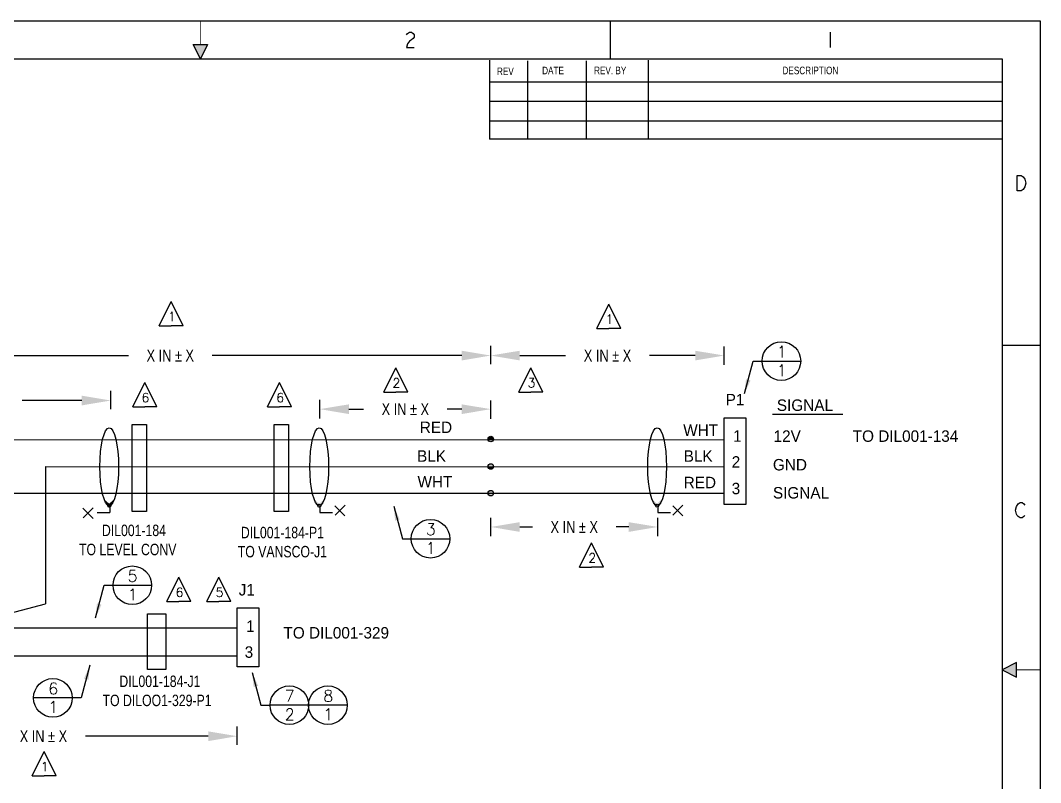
# Model space of a CAD drawing. Extents: x 0 to 768, y 0 to 246.
# Drawn here: x 8.64 to 22, y 7.02 to 17.01 of the extents above; entities that cross this region are included whole.
import ezdxf
from ezdxf.lldxf.tags import DXFTag

# ---------------------------------------------------------------- set-up
doc = ezdxf.new("R2010")
doc.units = 0
doc.header["$LTSCALE"] = 1.21
doc.header["$MEASUREMENT"] = 0
doc.header["$PDMODE"] = 3
doc.header["$PDSIZE"] = 0.3125
doc.styles.add('BlockDiag', font='romans__.ttf')
doc.styles.get("Standard").update_dxf_attribs({"font": 'txt', "width": 0.8})
tags = doc.linetypes.add('DASHED', pattern=[0.2, 0.1, -0.1]).pattern_tags.tags
tags[6:7] = [DXFTag(74, 4), DXFTag(75, 0), DXFTag(340, '0'), DXFTag(46, 1.0), DXFTag(50, 0.0), DXFTag(44, 0.0), DXFTag(45, 0.0)]
tags[4:5] = [DXFTag(74, 4), DXFTag(75, 0), DXFTag(340, '0'), DXFTag(46, 1.0), DXFTag(50, 0.0), DXFTag(44, 0.0), DXFTag(45, 0.0)]
doc.dimstyles.get("Standard").update_dxf_attribs({"dimtxt": 0.15625, "dimasz": 0.1875, "dimexe": 0.396, "dimexo": 0.1375, "dimgap": 0.09, "dimtad": 0, "dimtih": 1, "dimtoh": 1, "dimdec": 4, "dimzin": 0, "dimdsep": 46, "dimtxsty": 'Standard', "dimcen": 0.198, "dimadec": 0, "dimazin": 0, "dimtfac": 1, "dimtdec": 4, "dimtofl": 0, "dimtmove": 0, "dimatfit": 3, "dimfxl": 1, "dimtolj": 1, "dimtzin": 0, "dimarcsym": 0})

# ---------------------------------------------------------------- blocks, each defined once
blk = doc.blocks.new('*D10')
at = {"color": 0, "lineweight": -2, "transparency": 16777216}
for p, q in [((6.788, 12.616), (10.057, 12.616)), ((14.424, 12.616), (11.154, 12.616))]:
    blk.add_line(p, q, dxfattribs=at)
at = {"color": 0, "transparency": 16777216}
for points in [[(6.788, 12.679), (6.788, 12.552), (6.408, 12.616)], [(14.424, 12.679), (14.424, 12.552), (14.804, 12.616)]]:
    blk.add_solid(points, dxfattribs=at)
at = {"layer": 'DEFPOINTS', "color": 0, "transparency": 16777216}
for p in [(14.804, 12.785), (6.408, 12.616), (6.408, 12.616)]:
    blk.add_point(p, dxfattribs=at)
at = {"color": 0, "transparency": 16777216, "insert": (10.606, 12.616), "char_height": 0.15625, "attachment_point": 5}
blk.add_mtext('\\A1;X IN ± X', dxfattribs=at)
blk = doc.blocks.new('*D14')
at = {"color": 0, "lineweight": -2, "transparency": 16777216}
for p, q in [((12.945, 11.914), (13.136, 11.914)), ((14.424, 11.914), (14.233, 11.914))]:
    blk.add_line(p, q, dxfattribs=at)
at = {"color": 0, "transparency": 16777216}
for points in [[(12.945, 11.977), (12.945, 11.85), (12.565, 11.914)], [(14.424, 11.977), (14.424, 11.85), (14.804, 11.914)]]:
    blk.add_solid(points, dxfattribs=at)
at = {"layer": 'DEFPOINTS', "color": 0, "transparency": 16777216}
for p in [(12.565, 11.914), (12.565, 11.914), (14.804, 11.997)]:
    blk.add_point(p, dxfattribs=at)
at = {"color": 0, "transparency": 16777216, "insert": (13.685, 11.914), "char_height": 0.15625, "attachment_point": 5}
blk.add_mtext('\\A1;X IN ± X', dxfattribs=at)
blk = doc.blocks.new('*D15')
at = {"color": 0, "lineweight": -2, "transparency": 16777216}
for p, q in [((6.788, 12.027), (7.569, 12.027)), ((9.447, 12.027), (8.666, 12.027))]:
    blk.add_line(p, q, dxfattribs=at)
at = {"color": 0, "transparency": 16777216}
for points in [[(6.788, 12.09), (6.788, 11.963), (6.408, 12.027)], [(9.447, 12.09), (9.447, 11.963), (9.827, 12.027)]]:
    blk.add_solid(points, dxfattribs=at)
at = {"layer": 'DEFPOINTS', "color": 0, "transparency": 16777216}
for p in [(9.827, 12.196), (6.408, 12.027), (6.408, 12.027)]:
    blk.add_point(p, dxfattribs=at)
at = {"color": 0, "transparency": 16777216, "insert": (8.117, 12.027), "char_height": 0.15625, "attachment_point": 5}
blk.add_mtext('\\A1;X IN ± X', dxfattribs=at)
blk = doc.blocks.new('*D16')
at = {"color": 0, "lineweight": -2, "transparency": 16777216}
for p, q in [((15.184, 10.371), (15.349, 10.371)), ((16.611, 10.371), (16.446, 10.371))]:
    blk.add_line(p, q, dxfattribs=at)
at = {"color": 0, "transparency": 16777216}
for points in [[(15.184, 10.434), (15.184, 10.307), (14.804, 10.371)], [(16.611, 10.434), (16.611, 10.307), (16.991, 10.371)]]:
    blk.add_solid(points, dxfattribs=at)
at = {"layer": 'DEFPOINTS', "color": 0, "transparency": 16777216}
for p in [(16.991, 10.486), (14.804, 10.371), (14.804, 10.371)]:
    blk.add_point(p, dxfattribs=at)
at = {"color": 0, "transparency": 16777216, "insert": (15.897, 10.371), "char_height": 0.15625, "attachment_point": 5}
blk.add_mtext('\\A1;X IN ± X', dxfattribs=at)
blk = doc.blocks.new('*D17')
at = {"color": 0, "lineweight": -2, "transparency": 16777216}
for p, q in [((15.184, 12.616), (15.784, 12.616)), ((17.481, 12.616), (16.881, 12.616))]:
    blk.add_line(p, q, dxfattribs=at)
at = {"color": 0, "transparency": 16777216}
for points in [[(15.184, 12.679), (15.184, 12.552), (14.804, 12.616)], [(17.481, 12.679), (17.481, 12.552), (17.861, 12.616)]]:
    blk.add_solid(points, dxfattribs=at)
at = {"layer": 'DEFPOINTS', "color": 0, "transparency": 16777216}
for p in [(17.861, 12.737), (14.804, 12.616), (14.804, 12.616)]:
    blk.add_point(p, dxfattribs=at)
at = {"color": 0, "transparency": 16777216, "insert": (16.333, 12.616), "char_height": 0.15625, "attachment_point": 5}
blk.add_mtext('\\A1;X IN ± X', dxfattribs=at)
blk = doc.blocks.new('*D19')
at = {"color": 0, "lineweight": -2, "transparency": 16777216}
for p, q in [((6.788, 7.631), (8.397, 7.631)), ((11.103, 7.631), (9.494, 7.631))]:
    blk.add_line(p, q, dxfattribs=at)
at = {"color": 0, "transparency": 16777216}
for points in [[(6.788, 7.694), (6.788, 7.567), (6.408, 7.631)], [(11.103, 7.694), (11.103, 7.567), (11.483, 7.631)]]:
    blk.add_solid(points, dxfattribs=at)
at = {"layer": 'DEFPOINTS', "color": 0, "transparency": 16777216}
for p in [(11.483, 7.799), (6.408, 7.631), (6.408, 7.631)]:
    blk.add_point(p, dxfattribs=at)
at = {"color": 0, "transparency": 16777216, "insert": (8.945, 7.631), "char_height": 0.15625, "attachment_point": 5}
blk.add_mtext('\\A1;X IN ± X', dxfattribs=at)

msp = doc.modelspace()

# ---------------------------------------------------------------- hatches: boundary and pattern name
h = msp.add_hatch(color=256)
h.dxf.hatch_style = 1
h.paths.add_polyline_path([(14.76841, 11.51491, 0.82129674), (14.83952, 11.51493)])
h.paths.add_polyline_path([(14.76771, 11.52196, 1), (14.84021, 11.52196, 1)])
h = msp.add_hatch(color=256)
h.dxf.hatch_style = 1
h.paths.add_polyline_path([(14.76771, 11.16297, 0.00853727), (14.76774, 11.16173), (14.84018, 11.1617, 0.00874302), (14.84021, 11.16297, 1)])
h.paths.add_polyline_path([(14.83952, 11.51493), (14.76841, 11.51491, 0.82129674)])
h = msp.add_hatch(color=256)
h.dxf.hatch_style = 1
h.paths.add_polyline_path([(14.84021, 10.81408), (14.76771, 10.81408, 1)])
h.paths.add_polyline_path([(14.76771, 10.81408), (14.84021, 10.81408, 1)])
h.paths.add_polyline_path([(14.84017, 11.16137), (14.76775, 11.16139, 0.95703638)])
h = msp.add_hatch(color=256)
h.dxf.hatch_style = 1
h.paths.add_polyline_path([(14.84018, 11.1617), (14.76774, 11.16173, 0.966024)])
h = msp.add_hatch(color=256)
h.dxf.hatch_style = 1
h.paths.add_polyline_path([(14.76774, 11.16173, 0.966024), (14.84018, 11.1617)])
h = msp.add_hatch(color=256)
h.dxf.hatch_style = 1
h.paths.add_polyline_path([(14.76774, 11.16173, 0.966024), (14.84018, 11.1617)])
h = msp.add_hatch(color=256)
h.dxf.hatch_style = 1
edge = h.paths.add_edge_path(flags=17)
edge.add_arc((9.8076, 10.65065), 0.02069, 0, 22.836783)
edge.add_ellipse((9.80663, 11.16046), major_axis=(0, 0.50866), ratio=0.24028395, start_angle=171.293127, end_angle=189.43597, ccw=False)
edge.add_arc((9.8076, 10.65065), 0.02069, 160.196862, 180)
edge.add_arc((9.8076, 10.65065), 0.02069, 180, 360)
h.paths.add_polyline_path([(9.82829, 10.65065, 0.09997537), (9.82667, 10.65868, 0.81822253), (9.78691, 10.65065, 1)])
edge = h.paths.add_edge_path(flags=17)
edge.add_ellipse((9.80663, 11.16046), major_axis=(0, 0.50866), ratio=0.24028395, start_angle=171.293127, end_angle=189.43597)
edge.add_arc((9.8076, 10.65065), 0.02069, 22.836783, 160.196862)
h = msp.add_hatch(color=256)
h.dxf.hatch_style = 1
edge = h.paths.add_edge_path()
edge.add_arc((16.98349, 10.65065), 0.02069, 0, 22.836783)
edge.add_ellipse((16.98252, 11.16046), major_axis=(0, 0.50866), ratio=0.24028395, start_angle=171.293127, end_angle=189.43597, ccw=False)
edge.add_arc((16.98349, 10.65065), 0.02069, 160.196862, 180)
edge.add_arc((16.98349, 10.65065), 0.02069, 180, 360)
edge = h.paths.add_edge_path()
edge.add_arc((16.98349, 10.65065), 0.02069, 22.836783, 160.196862)
edge.add_ellipse((16.98252, 11.16046), major_axis=(0, 0.50866), ratio=0.24028395, start_angle=171.293127, end_angle=189.43597)
edge = h.paths.add_edge_path()
edge.add_arc((12.55821, 10.65065), 0.02069, 0, 22.836783)
edge.add_ellipse((12.55724, 11.16046), major_axis=(0, 0.50866), ratio=0.24028395, start_angle=171.293127, end_angle=189.43597, ccw=False)
edge.add_arc((12.55821, 10.65065), 0.02069, 160.196862, 180)
edge.add_arc((12.55821, 10.65065), 0.02069, 180, 360)
edge = h.paths.add_edge_path()
edge.add_ellipse((12.55724, 11.16046), major_axis=(0, 0.50866), ratio=0.24028395, start_angle=171.293127, end_angle=189.43597)
edge.add_arc((12.55821, 10.65065), 0.02069, 22.836783, 160.196862)
edge = h.paths.add_edge_path()
edge.add_arc((9.8076, 10.65065), 0.02069, 0, 22.836783)
edge.add_ellipse((9.80663, 11.16046), major_axis=(0, 0.50866), ratio=0.24028395, start_angle=171.293127, end_angle=189.43597, ccw=False)
edge.add_arc((9.8076, 10.65065), 0.02069, 160.196862, 180)
edge.add_arc((9.8076, 10.65065), 0.02069, 180, 360)
edge = h.paths.add_edge_path()
edge.add_ellipse((9.80663, 11.16046), major_axis=(0, 0.50866), ratio=0.24028395, start_angle=171.293127, end_angle=189.43597)
edge.add_arc((9.8076, 10.65065), 0.02069, 22.836783, 160.196862)

# ---------------------------------------------------------------- linework, layer by layer
at = {"color": 7, "linetype": 'Continuous'}
for p, q in [((0, 17), (21.99996, 17)), ((16.37292, 16.5), (16.37292, 17)), ((21.99996, 17), (21.99996, 0)), ((10.99998, 16.5), (10.90498, 16.69)), ((10.90498, 16.69), (11.09498, 16.69)), ((11.09498, 16.69), (10.99998, 16.5)), ((0.5, 16.5), (21.49996, 16.5)), ((21.49996, 16.5), (21.49996, 0.5)), ((21.49996, 12.75), (21.99996, 12.75)), ((21.68996, 8.595), (21.49996, 8.5)), ((21.68996, 8.405), (21.68996, 8.595)), ((21.49996, 8.5), (21.68996, 8.405))]:
    msp.add_line(p, q, dxfattribs=at)
at = {"color": 2, "linetype": 'Continuous'}
msp.add_line((19.24996, 16.85), (19.24996, 16.65), dxfattribs=at)
at = {"color": 2}
for p, q in [((14.78676, 16.48426), (14.78676, 15.44757)), ((15.28633, 16.47632), (15.28633, 15.44757)), ((16.05461, 16.47508), (16.05461, 15.44757)), ((16.86368, 16.48311), (16.86368, 15.44757)), ((21.4954, 16.19609), (14.78676, 16.19609)), ((21.4954, 15.94091), (14.78676, 15.94091)), ((21.4954, 15.68574), (14.78676, 15.68574)), ((21.4954, 15.44757), (14.78676, 15.44757))]:
    msp.add_line(p, q, dxfattribs=at)
for p, q in [((10.46201, 13.00531), (10.61937, 13.32396)), ((10.77672, 13.00531), (10.61937, 13.32396)), ((16.19351, 12.97001), (16.35087, 13.28865)), ((16.50822, 12.97001), (16.35087, 13.28865)), ((10.46201, 13.00531), (10.61937, 13.00531)), ((10.77672, 13.00531), (10.61937, 13.00531)), ((16.19351, 12.97001), (16.35087, 12.97001)), ((16.50822, 12.97001), (16.35087, 12.97001)), ((14.80396, 12.50203), (14.80396, 12.74248)), ((17.86125, 12.49552), (17.86125, 12.73597)), ((13.40177, 12.13643), (13.55913, 12.45507)), ((13.71648, 12.13643), (13.55913, 12.45507)), ((15.17211, 12.13643), (15.32946, 12.45507)), ((15.48682, 12.13643), (15.32946, 12.45507)), ((18.35816, 12.5434), (18.8628, 12.5434)), ((10.11436, 11.94286), (10.27171, 12.26151)), ((10.42907, 11.94286), (10.27171, 12.26151)), ((11.88073, 11.94286), (12.03809, 12.26151)), ((12.19545, 11.94286), (12.03809, 12.26151)), ((9.82667, 11.91283), (9.82667, 12.15328)), ((12.56548, 11.79344), (12.56548, 12.0339)), ((13.40177, 12.13643), (13.55913, 12.13643)), ((13.71648, 12.13643), (13.55913, 12.13643)), ((14.80396, 11.7881), (14.80396, 12.02855)), ((15.17211, 12.13643), (15.32946, 12.13643)), ((15.48682, 12.13643), (15.32946, 12.13643)), ((10.11436, 11.94286), (10.27171, 11.94286)), ((10.42907, 11.94286), (10.27171, 11.94286)), ((11.88073, 11.94286), (12.03809, 11.94286)), ((12.19545, 11.94286), (12.03809, 11.94286)), ((19.41269, 11.84587), (18.49159, 11.84587)), ((8.11008, 11.51276), (17.86125, 11.5159)), ((8.97108, 11.16412), (17.86152, 11.16046)), ((8.97108, 11.16412), (8.97108, 9.36431)), ((7.258, 10.81408), (17.86125, 10.81408)), ((9.46109, 10.61669), (9.59424, 10.48355)), ((9.59582, 10.62281), (9.4642, 10.4912)), ((9.64952, 10.56117), (9.81486, 10.56117)), ((9.81486, 10.64379), (9.81486, 10.56117)), ((12.56548, 10.64379), (12.56548, 10.56117)), ((12.56548, 10.56117), (12.73082, 10.56117)), ((12.76144, 10.64991), (12.89458, 10.51677)), ((12.89616, 10.65603), (12.76454, 10.52442)), ((16.99075, 10.64379), (16.99075, 10.56117)), ((16.99075, 10.56117), (17.15609, 10.56117)), ((17.18671, 10.64991), (17.31986, 10.51677)), ((17.32144, 10.65603), (17.18982, 10.52442)), ((14.80396, 10.25037), (14.80396, 10.49082)), ((16.99075, 10.25037), (16.99075, 10.49082)), ((13.76294, 10.21727), (14.26757, 10.21727)), ((15.96679, 9.84347), (16.12415, 10.16211)), ((16.2815, 9.84347), (16.12415, 10.16211)), ((15.96679, 9.84347), (16.12415, 9.84347)), ((16.2815, 9.84347), (16.12415, 9.84347)), ((10.56194, 9.39295), (10.7193, 9.7116)), ((10.87665, 9.39295), (10.7193, 9.7116)), ((11.0865, 9.39295), (11.24386, 9.7116)), ((11.40122, 9.39295), (11.24386, 9.7116)), ((9.85757, 9.60724), (10.36221, 9.60724)), ((6.40767, 8.68254), (8.97108, 9.36431)), ((10.56194, 9.39295), (10.7193, 9.39295)), ((10.87665, 9.39295), (10.7193, 9.39295)), ((11.0865, 9.39295), (11.24386, 9.39295)), ((11.40122, 9.39295), (11.24386, 9.39295)), ((8.11008, 9.05094), (11.48303, 9.05094)), ((6.40767, 8.68254), (8.97108, 8.68254)), ((8.97108, 8.68254), (11.48303, 8.68254)), ((9.32042, 8.13287), (8.81578, 8.13287)), ((12.41762, 8.03716), (11.91298, 8.03716)), ((12.92226, 8.03716), (12.41762, 8.03716)), ((11.48303, 7.51682), (11.48303, 7.75727)), ((8.79575, 7.11047), (8.95311, 7.42912)), ((9.11046, 7.11047), (8.95311, 7.42912)), ((8.79575, 7.11047), (8.95311, 7.11047)), ((9.11046, 7.11047), (8.95311, 7.11047))]:
    msp.add_line(p, q)
at = {"color": 7, "linetype": 'Continuous', "const_width": 0.01}
for points in [[(10.99998, 17), (10.99998, 16.69)], [(21.99996, 8.5), (21.68996, 8.5)]]:
    msp.add_lwpolyline(points, dxfattribs=at)
at = {"color": 2, "linetype": 'Continuous'}
for points in [[(13.70173, 16.81667), (13.71423, 16.83334), (13.73923, 16.85), (13.76423, 16.85), (13.78923, 16.83334), (13.80173, 16.81667), (13.80173, 16.78334), (13.78923, 16.76667), (13.76423, 16.75), (13.73923, 16.73333), (13.71423, 16.7), (13.70173, 16.65), (13.80173, 16.65)], [(21.79996, 14.825), (21.77496, 14.79167), (21.74996, 14.775), (21.69996, 14.775), (21.69996, 14.975)], [(21.69996, 14.975), (21.74996, 14.975), (21.77496, 14.95833)], [(21.77496, 14.95833), (21.79996, 14.925), (21.81246, 14.875), (21.79996, 14.825)], [(21.71246, 10.6732), (21.73746, 10.68987), (21.76246, 10.68987), (21.78746, 10.6732), (21.79996, 10.65653)], [(21.79996, 10.5232), (21.78746, 10.50653), (21.76246, 10.48987), (21.73746, 10.48987), (21.71246, 10.50653), (21.69996, 10.5232), (21.68746, 10.53987), (21.67496, 10.58987), (21.68746, 10.63987), (21.71246, 10.6732)]]:
    msp.add_lwpolyline(points, dxfattribs=at)
for points in [[(18.14339, 10.66332), (17.86125, 10.66332), (17.86125, 11.80054), (18.14339, 11.80054)], [(10.10894, 11.71231), (10.29353, 11.71231), (10.29353, 10.57344), (10.10894, 10.57344)], [(11.96892, 11.71231), (12.15351, 11.71231), (12.15351, 10.57344), (11.96892, 10.57344)], [(10.30805, 9.23411), (10.5461, 9.23411), (10.5461, 8.50344), (10.30805, 8.50344)], [(11.76517, 8.5377), (11.48303, 8.5377), (11.48303, 9.31026), (11.76517, 9.31026)]]:
    msp.add_lwpolyline(points, close=True)
for centre, radius in [((18.60978, 12.5434), 0.25302), ((14.80396, 11.52196), 0.03625), ((14.80396, 11.16297), 0.03625), ((14.80396, 10.81408), 0.03625), ((9.8076, 10.65065), 0.02069), ((12.55821, 10.65065), 0.02069), ((16.98349, 10.65065), 0.02069), ((14.01456, 10.21727), 0.25302), ((10.1092, 9.60724), 0.25302), ((9.0688, 8.13287), 0.25302), ((12.166, 8.03716), 0.25302), ((12.67064, 8.03716), 0.25302)]:
    msp.add_circle(centre, radius)
at = {"linetype": 'DASHED'}
for centre in [(9.80663, 11.16046), (12.55724, 11.16046), (16.98252, 11.16046)]:
    msp.add_ellipse(centre, major_axis=(0, 0.50866), ratio=0.24028395, dxfattribs=at)
msp.add_ellipse((9.80663, 11.16046), major_axis=(0, 0.50866), ratio=0.24028395, start_param=2.98962905, end_param=3.3062814, dxfattribs=at)
msp.add_ellipse((9.80663, 11.16046), major_axis=(0, 0.50866), ratio=0.24028395, start_param=2.98962905, end_param=3.3062814, dxfattribs=at)
msp.add_ellipse((9.80663, 11.16046), major_axis=(0, 0.50866), ratio=0.24028395, start_param=2.98962905, end_param=3.3062814, dxfattribs=at)
msp.add_ellipse((9.80663, 11.16046), major_axis=(0, 0.50866), ratio=0.24028395, start_param=2.98962905, end_param=3.3062814, dxfattribs=at)
msp.add_ellipse((9.80663, 11.16046), major_axis=(0, 0.50866), ratio=0.24028395, start_param=2.98962905, end_param=3.3062814, dxfattribs=at)
msp.add_ellipse((9.80663, 11.16046), major_axis=(0, 0.50866), ratio=0.24028395, start_param=2.98962905, end_param=3.3062814, dxfattribs=at)
msp.add_ellipse((9.80663, 11.16046), major_axis=(0, 0.50866), ratio=0.24028395, start_param=2.98962905, end_param=3.3062814, dxfattribs=at)
at = {"color": 7, "linetype": 'Continuous'}
for points in [[(10.99998, 16.5), (10.90498, 16.69), (11.09498, 16.69)], [(21.68996, 8.595), (21.68996, 8.405), (21.49996, 8.5)]]:
    msp.add_solid(points, dxfattribs=at)

# ---------------------------------------------------------------- texts
at = {"style": 'BlockDiag'}
for s, height, p in [('1', 0.11925, (10.57677, 13.06837)), ('1', 0.11925, (16.30827, 13.03307)), ('1', 0.15172, (18.54878, 12.58982)), ('1', 0.15172, (18.54878, 12.3467)), ('2', 0.11925, (13.51653, 12.19949)), ('3', 0.11925, (15.28687, 12.19949)), ('6', 0.11925, (10.22912, 12.00592)), ('6', 0.11925, (11.99549, 12.00592)), ('3', 0.15172, (13.95356, 10.26369)), ('1', 0.15172, (13.95356, 10.02057)), ('2', 0.11925, (16.08155, 9.90653)), ('5', 0.15172, (10.04819, 9.65366)), ('1', 0.15172, (10.04819, 9.41054)), ('6', 0.11925, (10.6767, 9.45601)), ('5', 0.11925, (11.20126, 9.45601)), ('6', 0.15172, (9.0078, 8.17928)), ('7', 0.15172, (12.105, 8.08358)), ('8', 0.15172, (12.60963, 8.08358)), ('1', 0.15172, (9.0078, 7.93616)), ('2', 0.15172, (12.105, 7.84046)), ('1', 0.15172, (12.60963, 7.84046)), ('1', 0.11925, (8.91051, 7.17353))]:
    msp.add_text(s, height=height, dxfattribs=at).set_placement(p)
for s, p in [('P1', (17.88042, 11.96376)), ('SIGNAL', (18.55064, 11.89078)), ('RED', (13.87443, 11.60121)), ('WHT', (17.32459, 11.5638)), ('1', (17.97697, 11.48676)), ('12V', (18.5078, 11.48585)), ('TO DIL001-134', (19.54444, 11.48585)), ('BLK', (13.83885, 11.22502)), ('BLK', (17.33081, 11.22502)), ('2', (17.95922, 11.14797)), ('GND', (18.49922, 11.1113)), ('WHT', (13.84449, 10.8882)), ('RED', (17.33081, 10.8782)), ('3', (17.95922, 10.79986)), ('SIGNAL', (18.49922, 10.74364)), ('J1', (11.5022, 9.47348)), ('1', (11.59875, 8.99648)), ('TO DIL001-329', (12.08872, 8.91032)), ('3', (11.581, 8.65769))]:
    msp.add_text(s, height=0.15).set_placement(p)
at = {"color": 2, "char_height": 0.1, "attachment_point": 1}
for s, insert, width in [('REV', (14.88519, 16.38797), 0.2992), ('DATE', (15.4767, 16.39898), 0.394338), ('REV. BY', (16.15659, 16.39963), 0.686692), ('DESCRIPTION', (18.6246, 16.39963), 1.0402363)]:
    msp.add_mtext(s, dxfattribs=dict(at, insert=insert, width=width))
at = {"char_height": 0.15, "attachment_point": 1}
for s, insert in [('\\pi0.45291;DIL001-184 \\P\\pi0.15291;TO LEVEL CONV', (9.25847, 10.40134)), ('\\pi0.29291;DIL001-184-P1 \\P\\pi0.25291;TO VANSCO-J1', (11.23784, 10.37295)), ('\\pi0.29291;DIL001-184-J1 \\P\\pi0.072912;TO DILOO1-329-P1', (9.64673, 8.42473))]:
    msp.add_mtext_dynamic_manual_height_columns(s, width=1.9058247, gutter_width=1, heights=[0.61663], dxfattribs=dict(at, insert=insert))

# ---------------------------------------------------------------- dimensions: what is measured, and where the dimension line sits
for base, p1, p2, picture, middle in [((6.40767, 12.61574), (14.80396, 12.7847), (6.40767, 12.61574), '*D10', (10.60582, 12.61574)), ((14.80396, 12.61574), (17.86125, 12.7373), (14.80396, 12.61574), '*D17', (16.33261, 12.61574)), ((6.40767, 12.02654), (9.82667, 12.1955), (6.40767, 12.02654), '*D15', (8.11717, 12.02654)), ((12.56548, 11.91367), (14.80396, 11.99704), (12.56548, 11.91367), '*D14', (13.68472, 11.91367)), ((14.80396, 10.3706), (16.99075, 10.48564), (14.80396, 10.3706), '*D16', (15.89736, 10.3706)), ((6.40767, 7.63053), (11.48303, 7.79949), (6.40767, 7.63053), '*D19', (8.94535, 7.63053))]:
    dim = msp.add_linear_dim(base=base, p1=p1, p2=p2, angle=180, text='X IN ± X', dimstyle='Standard', override={"dimasz": 0.38, "dimexo": 0.6625, "dimse1": 1, "dimse2": 1})
    dim.commit()
    dim.dimension.update_dxf_attribs({"geometry": picture, "text_midpoint": middle})

# ---------------------------------------------------------------- leaders
for points in [[(18.12729, 12.11725), (18.24198, 12.5434), (18.36109, 12.5434)], [(13.53206, 10.64342), (13.64675, 10.21727), (13.76586, 10.21727)], [(9.6267, 9.18109), (9.74139, 9.60724), (9.8605, 9.60724)], [(9.55422, 8.55902), (9.43953, 8.13287), (9.32042, 8.13287)], [(11.67919, 8.46331), (11.79387, 8.03716), (11.91298, 8.03716)]]:
    msp.add_leader(points, dimstyle='Standard', override={"dimgap": 0.09, "dimtad": 0})

doc.saveas('drawing.dxf')
